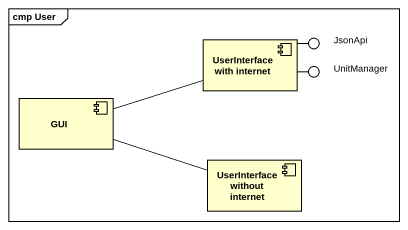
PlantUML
@startuml
mainframe cmp User
component "UserInterface with internet" as UserInterface_with_internet
() JsonApi
() UnitManager
component GUI
component "UserInterface without internet" as UserInterface_without
UserInterface_with_internet -right- JsonApi
UserInterface_with_internet -right- UnitManager
GUI -right- UserInterface_with_internet
GUI -right- UserInterface_without
@enduml
